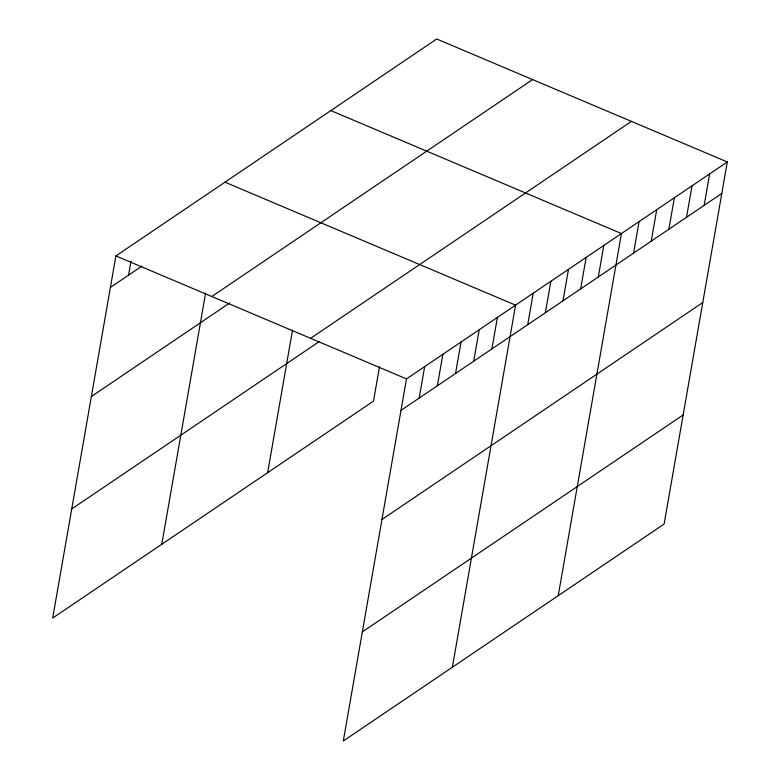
<?xml version="1.0" encoding="UTF-8"?>
<svg xmlns="http://www.w3.org/2000/svg" width="780" height="780" viewBox="0 0 780 780"><rect width="100%" height="100%" fill="white"/><g stroke="black" fill="none" stroke-linecap="round" stroke-linejoin="round"><path stroke-width="1.17" d="M727.301 161.957L406.497 378.895L343.298 741L664.102 524.062L727.301 161.957L436.702 39L115.898 255.938L52.699 618.043L373.503 401.105L379.499 366.717M128.583 275.125L131.02 261.134M161.772 544.284L205.608 293.124M267.637 472.69L292.519 330.106M419.182 398.093L424.681 366.6M437.365 385.798L442.855 354.305M455.54 373.503L461.038 342.02M473.723 361.208L479.212 329.726M491.897 348.913L497.396 317.431M452.371 667.241L515.57 305.136L224.971 182.179M527.719 324.694L533.218 293.202M545.366 312.76L550.856 281.278M563.004 300.827L568.503 269.344M580.651 288.902L586.15 257.41M598.299 276.968L603.788 245.476M558.236 595.657L621.436 233.551L330.837 110.585M633.584 253.1L639.083 221.618M651.232 241.176L656.721 209.684M668.87 229.242L674.368 197.759M686.517 217.308L692.016 185.825M704.164 205.374L709.654 173.891M110.399 287.42L141.98 266.068M211.799 296.507L532.594 79.579M91.358 396.523L229.837 302.884M310.596 338.315L631.4 121.388M71.74 508.94L319.03 341.718M401.008 410.377L721.802 193.45M381.966 519.49L702.76 302.552M362.339 631.898L683.143 414.96M115.898 255.938L406.497 378.895"/></g></svg>
